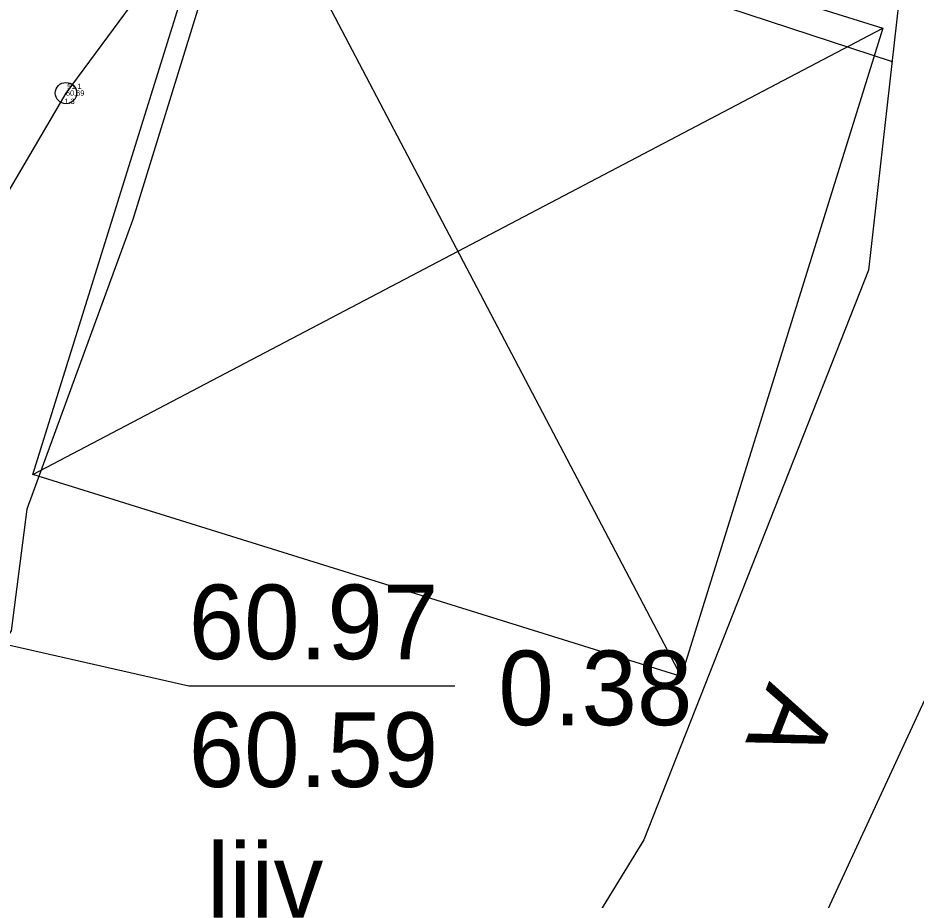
# Model space of a CAD drawing. Extents: x 641482 to 641627, y 6456928 to 6457080.
# Drawn here: x 641568.11 to 641576.54, y 6457018.31 to 6457026.59 of the extents above; entities that cross this region are included whole.
import ezdxf

# ---------------------------------------------------------------- set-up
doc = ezdxf.new("R2010")
doc.units = 0
for name, color, linetype in [('HALJASTUS', 7, 'Continuous'), ('HOONE', 7, 'Continuous'), ('HOONEDET', 7, 'Continuous'), ('Level 55', 7, 'Continuous'), ('MOOTKOOD', 7, 'Continuous'), ('MOOTKORG-EH2000', 7, 'Continuous'), ('MOOTMPUNKT', 7, 'Continuous'), ('MOOTNR', 7, 'Continuous'), ('MPKAABEL', 7, 'Continuous'), ('TEE', 7, 'Continuous')]:
    doc.layers.add(name, color=color, linetype=linetype)

msp = doc.modelspace()

# ---------------------------------------------------------------- linework, layer by layer
at = {"layer": 'HALJASTUS'}
msp.add_lwpolyline([(641576.3222, 6457026.1824), (641572.4668, 6457027.4492), (641570.2179, 6457028.0367), (641569.189, 6457024.702), (641568.194, 6457021.982), (641568.045, 6457020.841), (641567.153, 6457019.472), (641567.465, 6457017.19), (641568.183, 6457016.139), (641568.71, 6457014.112)], dxfattribs=at)
at = {"layer": 'HOONE'}
msp.add_lwpolyline([(641570.1474, 6457028.3927), (641576.2325, 6457026.4969), (641574.3367, 6457020.4117), (641568.2515, 6457022.3076), (641570.1474, 6457028.3927)], dxfattribs=at)
at = {"layer": 'HOONEDET'}
for p, q in [((641570.1474, 6457028.3927), (641574.3367, 6457020.4117)), ((641568.2515, 6457022.3076), (641576.2325, 6457026.4969))]:
    msp.add_line(p, q, dxfattribs=at)
at = {"layer": 'Level 55'}
msp.add_line((641568.561, 6457025.888), (641568.561, 6457025.888), dxfattribs=at)
at = {"layer": 'MOOTMPUNKT'}
msp.add_circle((641568.561, 6457025.888), 0.1, dxfattribs=at)
at = {"layer": 'MPKAABEL'}
for points in [[(641570.8046, 6457027.1406), (641569.915, 6457026.988), (641569.226, 6457026.791), (641568.561, 6457025.888), (641565.816, 6457021.21), (641564.507, 6457019.818), (641563.428, 6457019.159), (641562.077, 6457018.477), (641561.375, 6457018.87), (641557.4935, 6457022.0193), (641551.956, 6457026.039), (641550.7618, 6457026.7033)], [(641570.8046, 6457027.1406), (641569.915, 6457026.988), (641569.226, 6457026.791), (641568.561, 6457025.888), (641565.816, 6457021.21), (641564.507, 6457019.818), (641563.428, 6457019.159), (641562.077, 6457018.477), (641561.375, 6457018.87), (641557.4935, 6457022.0193)], [(641565.816, 6457021.21), (641569.7139, 6457020.3254), (641572.2139, 6457020.3254)]]:
    msp.add_lwpolyline(points, dxfattribs=at)
at = {"layer": 'TEE'}
for points in [[(641583.734, 6457045.343), (641573.184, 6457040.608), (641572.4981, 6457039.9858), (641572.4002, 6457039.4247), (641572.6293, 6457038.928), (641576.558, 6457034.047), (641578.087, 6457029.497), (641578.139, 6457025.486), (641577.2985, 6457021.6506), (641575.443, 6457017.64), (641573.1735, 6457013.7841), (641569.542, 6457009.753), (641567.5831, 6457007.1568), (641564.2204, 6457003.111)], [(641557.935, 6457020.893), (641557.3124, 6457021.4657), (641557.1425, 6457022.2392), (641559.9991, 6457026.0309), (641569.1813, 6457038.571), (641570.6064, 6457038.3255), (641572.507, 6457036.0903), (641575.171, 6457032.519), (641576.017, 6457030.16), (641576.381, 6457026.749), (641576.0979, 6457024.2275), (641573.986, 6457018.881), (641571.99, 6457015.622), (641570.323, 6457014.543), (641568.71, 6457014.112), (641567.247, 6457013.971), (641565.717, 6457014.193), (641564.773, 6457014.501), (641557.935, 6457020.893)]]:
    msp.add_lwpolyline(points, dxfattribs=at)

# ---------------------------------------------------------------- texts
at = {"layer": 'HALJASTUS'}
msp.add_text('liiv', height=0.7, dxfattribs=at).set_placement((641569.8862, 6457018.1481))
at = {"layer": 'MOOTKOOD'}
msp.add_text('51.1', height=0.05, dxfattribs=at).set_placement((641568.5731, 6457025.9262))
at = {"layer": 'MOOTKORG-EH2000'}
msp.add_text('60.69', height=0.05, dxfattribs=at).set_placement((641568.561, 6457025.863))
at = {"layer": 'MOOTNR'}
msp.add_text('1.3', height=0.05, dxfattribs=at).set_placement((641568.5474, 6457025.7864))
at = {"layer": 'MPKAABEL'}
for s, p in [('60.97', (641569.7139, 6457020.5754)), ('0.38', (641572.6213, 6457019.956)), ('60.59', (641569.7139, 6457019.3754))]:
    msp.add_text(s, height=0.7, dxfattribs=at).set_placement(p)
at = {"layer": 'TEE'}
msp.add_text('A', height=0.7, rotation=248.63929, dxfattribs=at).set_placement((641575.1657, 6457020.3749))

doc.saveas('drawing.dxf')
